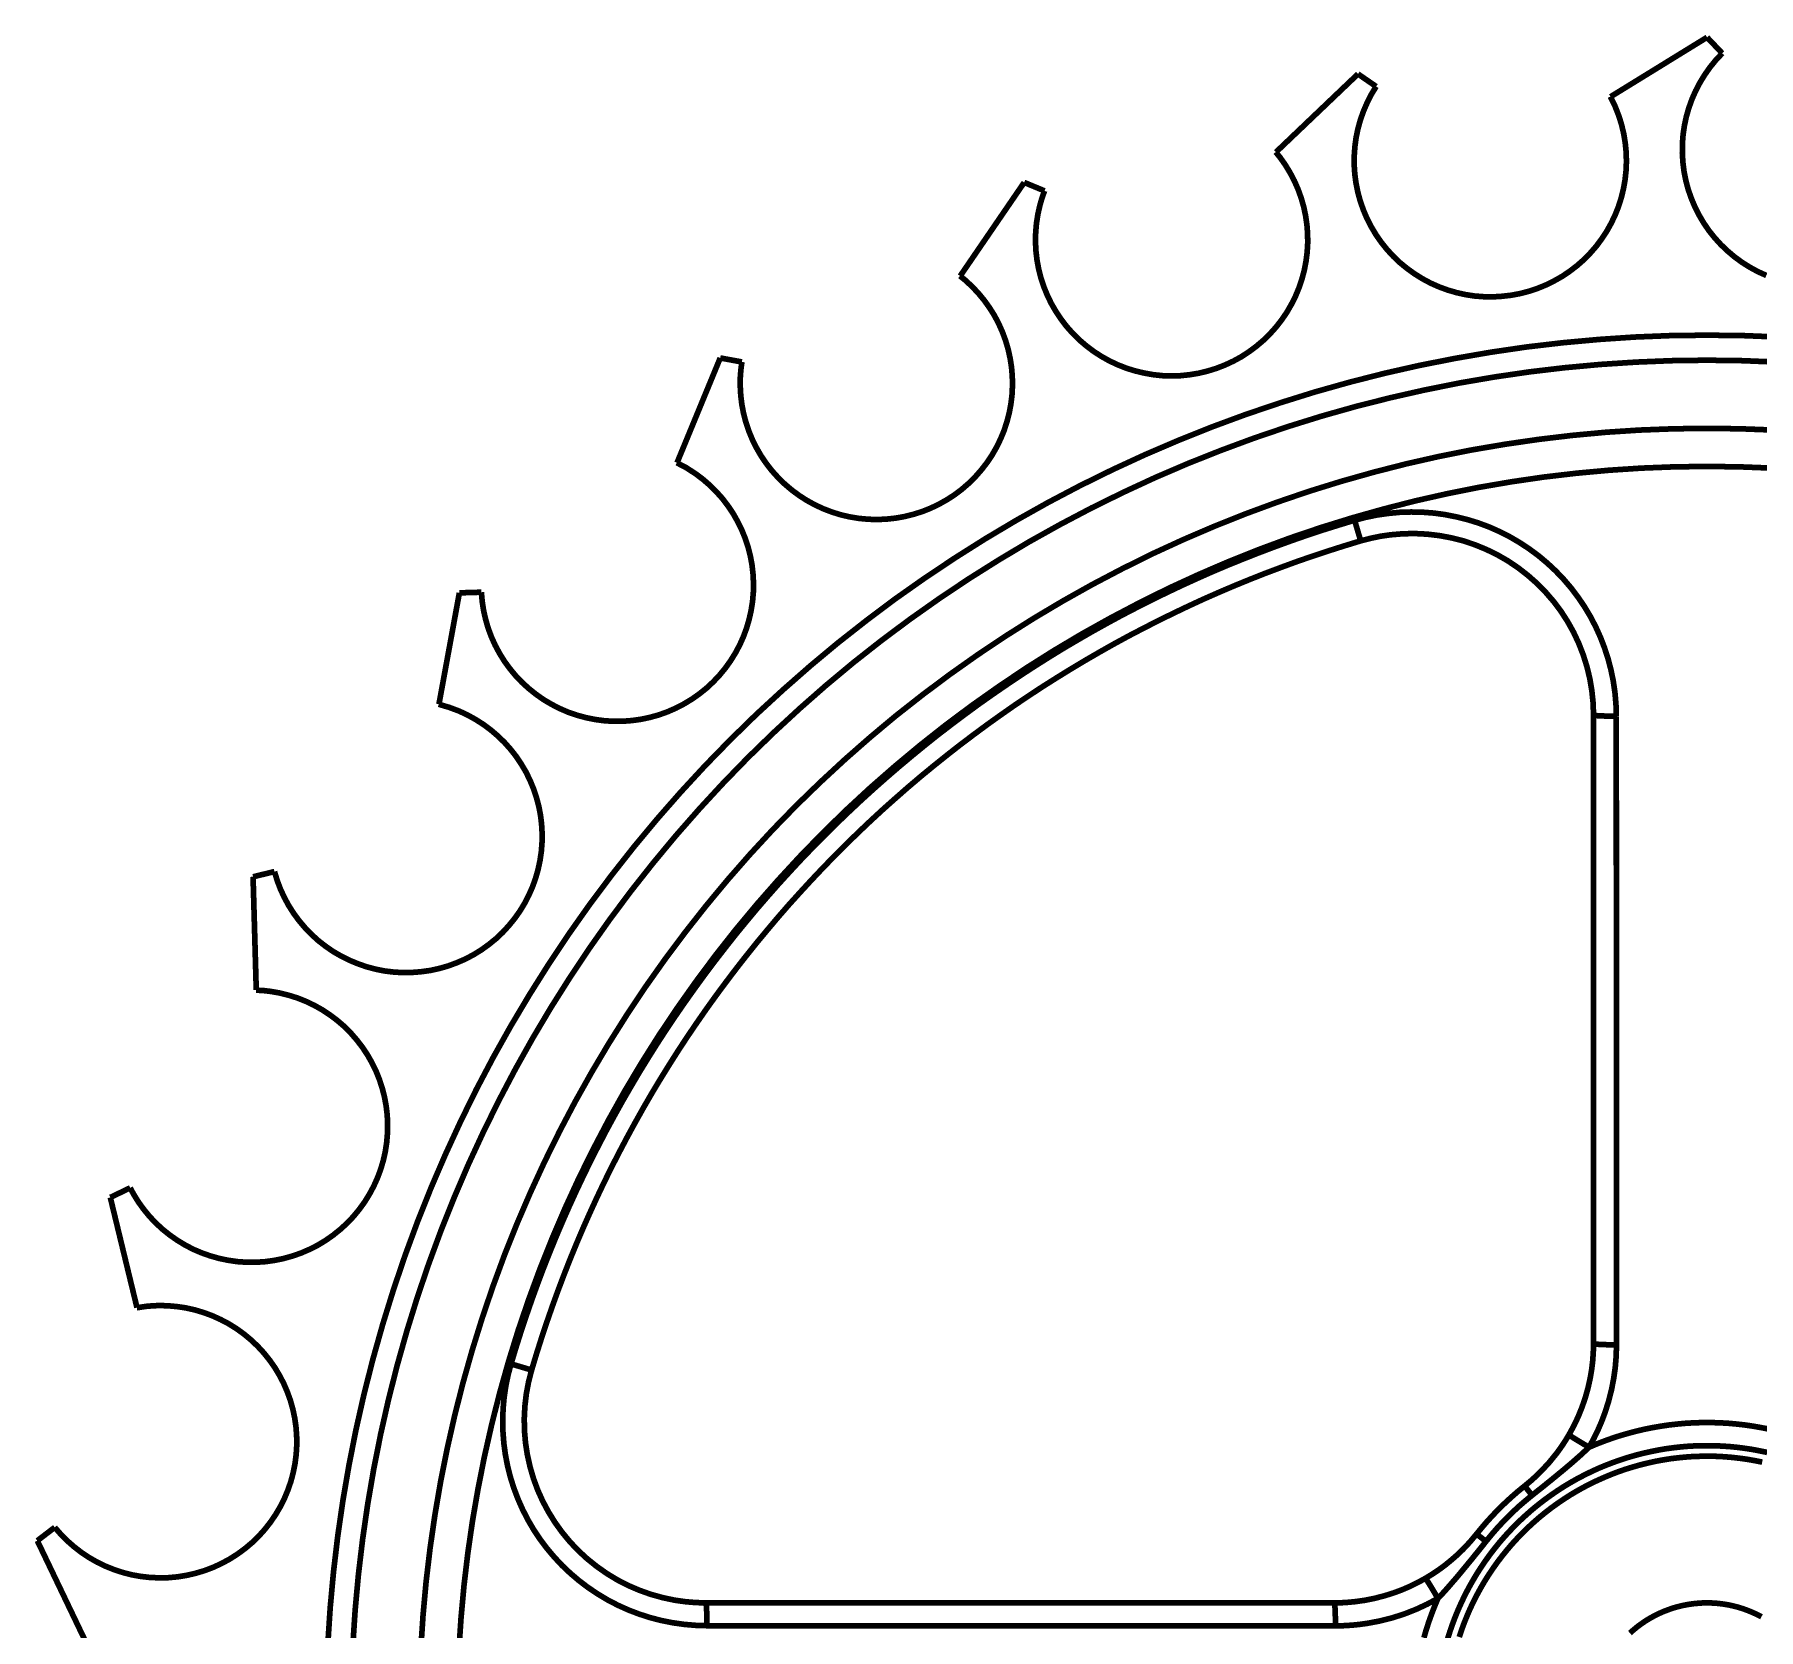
# Model space of a CAD drawing. Extents: x 0.8 to 13.2, y 8.2 to 16.1.
# Drawn here: x 0.762 to 3.753, y 13.354 to 16.121 of the extents above; entities that cross this region are included whole.
import ezdxf

# ---------------------------------------------------------------- set-up
doc = ezdxf.new("R2010")
doc.units = 0
doc.layers.get('0').update_dxf_attribs({"linetype": 'CONTINUOUS'})

msp = doc.modelspace()

# ---------------------------------------------------------------- linework, layer by layer
at = {"color": 0, "const_width": 0.00985}
for points in [[(3.49664, 16.0129), (3.66411, 16.116)], [(3.69043, 16.0883), (3.66411, 16.116)], [(3.69043, 16.0883), (3.67953, 16.0767), (3.66943, 16.0643), (3.66015, 16.0511), (3.65181, 16.0375), (3.64442, 16.0233), (3.63797, 16.0088), (3.6326, 15.9938), (3.62815, 15.9785), (3.62483, 15.9628), (3.6225, 15.9471), (3.62131, 15.9311), (3.62121, 15.9151), (3.62218, 15.899), (3.62418, 15.8832), (3.62728, 15.8675), (3.6314, 15.8521), (3.63667, 15.8369), (3.6429, 15.8221), (3.65007, 15.8078), (3.65821, 15.794), (3.66726, 15.7808), (3.67725, 15.7683), (3.68804, 15.7564), (3.69965, 15.7453), (3.71192, 15.735), (3.72478, 15.7256), (3.73828, 15.7171), (3.75239, 15.7094), (3.76693, 15.7029)], [(2.91607, 15.9167), (3.05843, 16.0524)], [(3.08996, 16.0307), (3.08171, 16.0171), (3.07443, 16.0028), (3.06808, 15.9881), (3.06272, 15.9731), (3.05843, 15.9576), (3.05518, 15.9421), (3.05306, 15.9262), (3.05192, 15.9103), (3.05186, 15.8943), (3.0529, 15.8785), (3.05507, 15.8626), (3.05826, 15.8469), (3.0625, 15.8315), (3.06782, 15.8164), (3.07406, 15.8017), (3.08137, 15.7875), (3.08963, 15.7736), (3.09879, 15.7604), (3.10883, 15.7479), (3.11968, 15.7361), (3.13124, 15.7251), (3.14361, 15.715), (3.15668, 15.7056), (3.17031, 15.6971), (3.1844, 15.6896), (3.19894, 15.6831), (3.21397, 15.6776), (3.22933, 15.6731), (3.24496, 15.6696), (3.26074, 15.6672), (3.27653, 15.666), (3.29243, 15.6657), (3.30832, 15.6667), (3.32411, 15.6685), (3.33968, 15.6714), (3.35499, 15.6754), (3.37001, 15.6804), (3.38471, 15.6864), (3.39893, 15.6935), (3.41265, 15.7012), (3.42578, 15.7101), (3.43832, 15.7197), (3.45019, 15.7301), (3.46132, 15.7415), (3.47168, 15.7533), (3.48118, 15.7661), (3.4899, 15.7793), (3.49767, 15.7932), (3.5045, 15.8075), (3.51036, 15.8222), (3.51519, 15.8374), (3.51904, 15.8529), (3.52181, 15.8686), (3.52354, 15.8844), (3.52419, 15.9004), (3.52376, 15.9164), (3.52219, 15.9324), (3.51964, 15.9482), (3.51594, 15.9638), (3.51129, 15.979), (3.5045, 15.9964), (3.49636, 16.0132)], [(3.08996, 16.0307), (3.05843, 16.0524)], [(3.49636, 16.0132), (3.49664, 16.0129)], [(2.5146, 15.8496), (2.51025, 15.8374), (2.50657, 15.8247), (2.5031, 15.8093), (2.5006, 15.7935), (2.49924, 15.7776), (2.49886, 15.7617), (2.49963, 15.7458), (2.50142, 15.73), (2.50435, 15.7143), (2.50825, 15.6988), (2.51324, 15.6836), (2.51921, 15.6689), (2.52621, 15.6544), (2.53418, 15.6406), (2.54308, 15.6272), (2.55285, 15.6144), (2.56342, 15.6025), (2.57476, 15.5912), (2.58692, 15.5808), (2.59978, 15.5711), (2.61328, 15.5624), (2.62722, 15.5546), (2.64171, 15.5478), (2.65662, 15.5419), (2.67193, 15.5372), (2.6875, 15.5335), (2.70329, 15.5307), (2.71907, 15.529), (2.73503, 15.5286), (2.75103, 15.529), (2.76687, 15.5307), (2.78261, 15.5333), (2.79796, 15.5371), (2.81315, 15.5418), (2.82796, 15.5476), (2.84233, 15.5543), (2.85622, 15.5619), (2.86947, 15.5706), (2.88217, 15.58), (2.89426, 15.5903), (2.9056, 15.6014), (2.91613, 15.6131), (2.92589, 15.6256), (2.93479, 15.6386), (2.94276, 15.6524), (2.94988, 15.6665), (2.95594, 15.6811), (2.96104, 15.6961), (2.96517, 15.7115), (2.96821, 15.7271), (2.97026, 15.7428), (2.97119, 15.7588), (2.97108, 15.7746), (2.96983, 15.7906), (2.96756, 15.8064), (2.96425, 15.8221), (2.95985, 15.8374), (2.95443, 15.8524), (2.94797, 15.8671), (2.94054, 15.8812), (2.93218, 15.895), (2.9229, 15.9081), (2.91575, 15.9169)], [(2.91575, 15.9169), (2.91607, 15.9167)], [(2.36822, 15.7019), (2.47928, 15.8642)], [(2.5146, 15.8496), (2.47928, 15.8642)], [(1.98947, 15.5528), (1.98779, 15.5399), (1.98676, 15.5268), (1.9866, 15.511), (1.98747, 15.495), (1.98936, 15.4792), (1.99235, 15.4636), (1.99636, 15.4482), (2.00142, 15.4331), (2.00754, 15.4183), (2.01465, 15.404), (2.02262, 15.3901), (2.03157, 15.3769), (2.04135, 15.3643), (2.05208, 15.3524), (2.06353, 15.3412), (2.07574, 15.3308), (2.08854, 15.3213), (2.10206, 15.3126), (2.1161, 15.3049), (2.13069, 15.2981), (2.14567, 15.2924), (2.16097, 15.2876), (2.17654, 15.284), (2.19233, 15.2814), (2.20833, 15.2799), (2.22433, 15.2794), (2.24029, 15.2801), (2.25612, 15.2818), (2.27181, 15.2846), (2.28733, 15.2885), (2.30257, 15.2933), (2.31733, 15.2992), (2.3316, 15.3061), (2.34549, 15.3139), (2.35878, 15.3225), (2.37142, 15.3321), (2.3834, 15.3425), (2.39458, 15.3536), (2.40506, 15.3656), (2.41476, 15.3781), (2.42356, 15.3913), (2.43138, 15.405), (2.43832, 15.4192), (2.44433, 15.4337), (2.44928, 15.4489), (2.45329, 15.4642), (2.45622, 15.4797), (2.45811, 15.4954), (2.45893, 15.5114), (2.45865, 15.5272), (2.45736, 15.5432), (2.45497, 15.5587), (2.45156, 15.5744), (2.44706, 15.5897), (2.44151, 15.6047), (2.435, 15.6193), (2.42757, 15.6335), (2.41911, 15.6469), (2.40972, 15.66), (2.39947, 15.6724), (2.38846, 15.684), (2.37668, 15.6949), (2.36783, 15.7021)], [(2.36783, 15.7021), (2.36822, 15.7019)], [(1.27105, 13.3284), (1.27512, 13.3911), (1.28087, 13.4535), (1.28825, 13.5158), (1.29725, 13.5778), (1.30789, 13.6397), (1.3201, 13.7012), (1.33393, 13.7624), (1.34939, 13.8232), (1.36643, 13.8836), (1.38504, 13.9435), (1.40517, 14.0029), (1.42692, 14.0618), (1.45014, 14.12), (1.47493, 14.1776), (1.50119, 14.2346), (1.52892, 14.291), (1.55811, 14.3464), (1.58876, 14.4011), (1.62088, 14.455), (1.65435, 14.5081), (1.68918, 14.5603), (1.72537, 14.6115), (1.76292, 14.6617), (1.80176, 14.711), (1.84185, 14.7592), (1.88325, 14.8064), (1.92583, 14.8525), (1.96957, 14.8974), (2.01454, 14.9413), (2.0606, 14.9837), (2.10775, 15.0251), (2.15597, 15.0653), (2.20524, 15.104), (2.25549, 15.1417), (2.30675, 15.1778), (2.35889, 15.2126), (2.41194, 15.2461), (2.46588, 15.2782), (2.52061, 15.3089), (2.57611, 15.3381), (2.63238, 15.3658), (2.68935, 15.3921), (2.74696, 15.4168), (2.80524, 15.4401), (2.8641, 15.4618), (2.9235, 15.4819), (2.9834, 15.5006), (3.04378, 15.5176), (3.1046, 15.5331), (3.16575, 15.5469), (3.22726, 15.559), (3.28911, 15.5697), (3.35118, 15.5788), (3.41347, 15.5861), (3.47597, 15.5918), (3.53857, 15.596), (3.60124, 15.5985), (3.66396, 15.5992), (3.72667, 15.5985), (3.78939, 15.596)], [(1.31445, 13.3262), (1.31847, 13.3876), (1.32411, 13.4489), (1.33138, 13.5101), (1.34022, 13.5711), (1.35064, 13.6318), (1.36263, 13.6922), (1.37625, 13.7523), (1.39139, 13.812), (1.4081, 13.8712), (1.42637, 13.93), (1.44618, 13.9883), (1.4675, 14.0461), (1.49035, 14.1033), (1.51465, 14.16), (1.54042, 14.2158), (1.56765, 14.2711), (1.59636, 14.3257), (1.62642, 14.3794), (1.65793, 14.4324), (1.69081, 14.4844), (1.72504, 14.5357), (1.76058, 14.586), (1.79742, 14.6353), (1.83556, 14.6836), (1.87494, 14.731), (1.91553, 14.7772), (1.95736, 14.8225), (2.00032, 14.8667), (2.04443, 14.9096), (2.08968, 14.9514), (2.13596, 14.9921), (2.18332, 15.0315), (2.23172, 15.0696), (2.28108, 15.1064), (2.33137, 15.1419), (2.3826, 15.1762), (2.43468, 15.209), (2.48757, 15.2406), (2.54135, 15.2706), (2.59586, 15.2993), (2.6511, 15.3265), (2.70703, 15.3524), (2.76361, 15.3767), (2.82081, 15.3994), (2.87858, 15.4208), (2.9369, 15.4406), (2.99576, 15.4589), (3.05501, 15.4756), (3.11475, 15.4907), (3.17481, 15.5043), (3.23519, 15.5164), (3.2959, 15.5268), (3.35688, 15.5357), (3.41803, 15.5429), (3.47939, 15.5485), (3.54085, 15.5525), (3.60238, 15.555), (3.66396, 15.5558), (3.72553, 15.555), (3.78711, 15.5525)], [(1.87696, 15.3779), (1.95188, 15.5597)], [(1.98947, 15.5528), (1.95188, 15.5597)], [(1.4324, 13.32), (1.43625, 13.3784), (1.44157, 13.4366), (1.44846, 13.4947), (1.45687, 13.5526), (1.46674, 13.6102), (1.47819, 13.6676), (1.4911, 13.7247), (1.50549, 13.7814), (1.52138, 13.8377), (1.53874, 13.8936), (1.55751, 13.9489), (1.57775, 14.0039), (1.59944, 14.0582), (1.62256, 14.1119), (1.64703, 14.165), (1.6729, 14.2175), (1.70014, 14.2693), (1.72874, 14.3203), (1.75863, 14.3706), (1.78988, 14.4201), (1.82237, 14.4688), (1.85613, 14.5165), (1.89111, 14.5633), (1.92736, 14.6093), (1.96474, 14.6543), (2.00331, 14.6983), (2.04303, 14.7413), (2.08382, 14.7832), (2.12576, 14.8239), (2.16872, 14.8636), (2.21268, 14.9022), (2.25765, 14.9397), (2.3036, 14.9758), (2.35047, 15.0108), (2.39828, 15.0446), (2.44689, 15.0771), (2.49636, 15.1083), (2.54665, 15.1382), (2.59771, 15.1668), (2.64947, 15.194), (2.70193, 15.22), (2.75504, 15.2444), (2.80881, 15.2675), (2.86317, 15.2892), (2.91803, 15.3094), (2.97342, 15.3283), (3.02929, 15.3456), (3.08561, 15.3615), (3.14231, 15.376), (3.19933, 15.3889), (3.25672, 15.4003), (3.3144, 15.4101), (3.37229, 15.4185), (3.43039, 15.4254), (3.48861, 15.4308), (3.54699, 15.4346), (3.60547, 15.4368), (3.66396, 15.4376), (3.72244, 15.4368), (3.78093, 15.4346)], [(1.49838, 13.3165), (1.50211, 13.3732), (1.50726, 13.4297), (1.51394, 13.4861), (1.52208, 13.5423), (1.53174, 13.5982), (1.54281, 13.6539), (1.55533, 13.7092), (1.56928, 13.7643), (1.58469, 13.8189), (1.60151, 13.8732), (1.61979, 13.9269), (1.63943, 13.9801), (1.66049, 14.0329), (1.68289, 14.0851), (1.70665, 14.1367), (1.73178, 14.1875), (1.75819, 14.2378), (1.78592, 14.2874), (1.81494, 14.3361), (1.84526, 14.3842), (1.87679, 14.4313), (1.90956, 14.4776), (1.94353, 14.5232), (1.97868, 14.5678), (2.01497, 14.6114), (2.0524, 14.654), (2.09093, 14.6957), (2.13053, 14.7364), (2.17122, 14.7761), (2.21289, 14.8146), (2.25558, 14.8519), (2.29926, 14.8883), (2.34381, 14.9235), (2.38932, 14.9574), (2.43565, 14.9901), (2.48286, 15.0218), (2.53088, 15.0521), (2.57969, 15.0811), (2.62924, 15.1087), (2.67947, 15.1351), (2.73036, 15.1603), (2.7819, 15.184), (2.8341, 15.2065), (2.88683, 15.2275), (2.94006, 15.2472), (2.99382, 15.2654), (3.04807, 15.2822), (3.10271, 15.2976), (3.15771, 15.3117), (3.21311, 15.3242), (3.26878, 15.3353), (3.32471, 15.3449), (3.38092, 15.3531), (3.43728, 15.3597), (3.49382, 15.3649), (3.55046, 15.3686), (3.60721, 15.3708), (3.66396, 15.3715), (3.72071, 15.3708), (3.77746, 15.3686)], [(1.53749, 15.1533), (1.53885, 15.1374), (1.54129, 15.1217), (1.54482, 15.1061), (1.54932, 15.0907), (1.55485, 15.0758), (1.56142, 15.0613), (1.56896, 15.0472), (1.57742, 15.0336), (1.58681, 15.0207), (1.59694, 15.0085), (1.60796, 14.9969), (1.61979, 14.9861), (1.63232, 14.9761), (1.64546, 14.9669), (1.65918, 14.9588), (1.67339, 14.9515), (1.68821, 14.9451), (1.70335, 14.9399), (1.71886, 14.9357), (1.73454, 14.9325), (1.75038, 14.9304), (1.76639, 14.9293), (1.78244, 14.9294), (1.79844, 14.9306), (1.81429, 14.9328), (1.82986, 14.9361), (1.84526, 14.9404), (1.86035, 14.9458), (1.875, 14.9522), (1.88917, 14.9596), (1.90272, 14.9678), (1.91569, 14.9769), (1.92811, 14.9869), (1.93978, 14.9978), (1.95063, 15.0093), (1.96067, 15.0215), (1.96989, 15.0344), (1.97825, 15.0479), (1.98568, 15.0618), (1.99214, 15.0762), (1.99761, 15.0911), (2.00206, 15.1063), (2.00553, 15.1218), (2.00797, 15.1374), (2.00933, 15.1532), (2.0096, 15.169), (2.00879, 15.1849), (2.007, 15.2007), (2.00412, 15.2162), (2.00022, 15.2317), (1.99522, 15.2467), (1.98921, 15.2615), (1.98221, 15.2758), (1.97433, 15.2897), (1.9655, 15.3029), (1.95578, 15.3157), (1.94515, 15.3276), (1.93375, 15.3389), (1.92165, 15.3494), (1.90886, 15.359), (1.89312, 15.3692), (1.87657, 15.3779)], [(1.87657, 15.3779), (1.87696, 15.3779)], [(3.05257, 15.2782), (3.07178, 15.2832), (3.09125, 15.2872), (3.11094, 15.29), (3.13075, 15.2919), (3.15067, 15.2925), (3.17046, 15.2921), (3.19021, 15.2906), (3.2099, 15.2879), (3.22944, 15.284), (3.24875, 15.2792), (3.26774, 15.2733), (3.28629, 15.2664), (3.30442, 15.2583), (3.3221, 15.2493), (3.33931, 15.2392), (3.35596, 15.2282), (3.3719, 15.2164), (3.3871, 15.2036), (3.40158, 15.1901), (3.41531, 15.1757), (3.42822, 15.1606), (3.44032, 15.1446), (3.45144, 15.1282), (3.46164, 15.1111), (3.47081, 15.0935), (3.47906, 15.0753), (3.48622, 15.0567), (3.4924, 15.0376), (3.49744, 15.0183), (3.50142, 14.9989), (3.50435, 14.9787), (3.50608, 14.9585), (3.50667, 14.9382)], [(1.58886, 13.8144), (1.59728, 13.8423), (1.60607, 13.8701), (1.61529, 13.8978), (1.62483, 13.9254), (1.63476, 13.9528), (1.64501, 13.9801), (1.65571, 14.0072), (1.66672, 14.0342), (1.67811, 14.0611), (1.68989, 14.0878), (1.70199, 14.1143), (1.71446, 14.1407), (1.72726, 14.1669), (1.74046, 14.1929), (1.75396, 14.2188), (1.76785, 14.2444), (1.78201, 14.2699), (1.7966, 14.2951), (1.81147, 14.3203), (1.82671, 14.3451), (1.84229, 14.3699), (1.85818, 14.3943), (1.8744, 14.4185), (1.89094, 14.4425), (1.90782, 14.4662), (1.92503, 14.4899), (1.94254, 14.5132), (1.96035, 14.5362), (1.97846, 14.5592), (1.9969, 14.5817), (2.01568, 14.6042), (2.03472, 14.6262), (2.05404, 14.6481), (2.07368, 14.6696), (2.09358, 14.691), (2.11376, 14.7119), (2.13428, 14.7326), (2.15506, 14.7532), (2.17606, 14.7733), (2.19737, 14.7933), (2.21897, 14.8129), (2.24078, 14.8322), (2.26292, 14.8513), (2.28526, 14.87), (2.30783, 14.8885), (2.33068, 14.9067), (2.35379, 14.9244), (2.37711, 14.9419), (2.40067, 14.9592), (2.42449, 14.976), (2.44851, 14.9925), (2.47271, 15.0088), (2.49718, 15.0247), (2.52186, 15.0403), (2.54671, 15.0556), (2.57183, 15.0704), (2.59706, 15.085), (2.62256, 15.0992), (2.64822, 15.1131), (2.67404, 15.1265), (2.70008, 15.1397), (2.72629, 15.1525), (2.75265, 15.165), (2.77919, 15.1771), (2.80587, 15.1889), (2.83274, 15.2003), (2.85975, 15.2112), (2.88687, 15.2219), (2.91417, 15.2322), (2.94162, 15.2422), (2.96918, 15.2518), (2.99685, 15.261), (3.02468, 15.2697), (3.05257, 15.2782)], [(3.05257, 15.2782), (3.05371, 15.2743), (3.05587, 15.2669), (3.05692, 15.2635), (3.05789, 15.2601), (3.05881, 15.2569), (3.05968, 15.254), (3.06044, 15.2515), (3.06114, 15.2492), (3.06174, 15.2471), (3.06222, 15.2454), (3.06261, 15.244), (3.06293, 15.2431), (3.0631, 15.2425), (3.06315, 15.2424)], [(3.46712, 14.9403), (3.46636, 14.9614), (3.46419, 14.9826), (3.46061, 15.0038), (3.45562, 15.0243), (3.44928, 15.0446), (3.44157, 15.0644), (3.43251, 15.0838), (3.42215, 15.1024), (3.4106, 15.1203), (3.39789, 15.1372), (3.384, 15.1533), (3.36908, 15.1685), (3.35314, 15.1826), (3.33626, 15.1957), (3.31862, 15.2076), (3.30024, 15.2182), (3.28114, 15.2275), (3.26139, 15.2356), (3.24121, 15.2424), (3.22065, 15.2476), (3.19982, 15.2515), (3.17871, 15.254), (3.15744, 15.2551), (3.13618, 15.2547), (3.11501, 15.2529), (3.09754, 15.2504), (3.08024, 15.2468), (3.06315, 15.2424)], [(3.06315, 15.2424), (3.03532, 15.2339), (3.0076, 15.2251), (2.98004, 15.216), (2.95258, 15.2065), (2.92529, 15.1965), (2.89811, 15.1863), (2.87104, 15.1756), (2.84418, 15.1646), (2.81743, 15.1532), (2.79085, 15.1415), (2.76443, 15.1293), (2.73822, 15.1168), (2.71212, 15.104), (2.68625, 15.0908), (2.66054, 15.0774), (2.63499, 15.0635), (2.60969, 15.0492), (2.58453, 15.0346), (2.55963, 15.0197), (2.53489, 15.0044), (2.51036, 14.9889), (2.48606, 14.9729), (2.46197, 14.9567), (2.43815, 14.94), (2.4145, 14.9231), (2.39111, 14.9058), (2.36794, 14.8883), (2.34506, 14.8704), (2.32237, 14.8522), (2.29997, 14.8338), (2.27783, 14.815), (2.25592, 14.7958), (2.23426, 14.7765), (2.21289, 14.7568), (2.19179, 14.7368), (2.17096, 14.7165), (2.15044, 14.696), (2.13015, 14.6751), (2.11019, 14.654), (2.0905, 14.6326), (2.07107, 14.6111), (2.05203, 14.5892), (2.03321, 14.5669), (2.01471, 14.5446), (1.99653, 14.5219), (1.97868, 14.499), (1.9611, 14.4758), (1.94385, 14.4525), (1.92697, 14.4289), (1.91037, 14.405), (1.8941, 14.381), (1.87815, 14.3567), (1.86257, 14.3321), (1.84728, 14.3074), (1.83236, 14.2825), (1.81782, 14.2574), (1.80354, 14.2319), (1.78965, 14.2064), (1.77615, 14.1807), (1.76292, 14.1549), (1.75011, 14.1288), (1.73763, 14.1025), (1.72553, 14.0761), (1.71376, 14.0496), (1.70236, 14.0228), (1.69135, 13.996), (1.68072, 13.9689), (1.67042, 13.9417), (1.66054, 13.9144), (1.65099, 13.8869), (1.64182, 13.8594), (1.63303, 13.8317), (1.62463, 13.8038)], [(1.46382, 14.9589), (1.49929, 15.1522)], [(1.53749, 15.1533), (1.49929, 15.1522)], [(1.17849, 14.6686), (1.18311, 14.6533), (1.1888, 14.6383), (1.19548, 14.6238), (1.20313, 14.6097), (1.21164, 14.5963), (1.22108, 14.5835), (1.23139, 14.5713), (1.24251, 14.5597), (1.25434, 14.549), (1.26687, 14.5392), (1.28006, 14.5301), (1.29384, 14.5221), (1.30821, 14.5149), (1.32297, 14.5088), (1.33805, 14.5035), (1.35352, 14.4994), (1.36925, 14.4962), (1.3852, 14.4943), (1.40126, 14.4933), (1.41726, 14.4936), (1.43317, 14.4949), (1.44906, 14.4971), (1.46474, 14.5006), (1.48014, 14.505), (1.49517, 14.5106), (1.50971, 14.5169), (1.52388, 14.5244), (1.53749, 14.5328), (1.55051, 14.5422), (1.56282, 14.5522), (1.57433, 14.5631), (1.58518, 14.5749), (1.59517, 14.5872), (1.60433, 14.6001), (1.61257, 14.6137), (1.61985, 14.6278), (1.62619, 14.6422), (1.63157, 14.6572), (1.6359, 14.6724), (1.63921, 14.6879), (1.6415, 14.7035), (1.64268, 14.7193), (1.64285, 14.7351), (1.64193, 14.751), (1.64003, 14.7667), (1.63699, 14.7822), (1.63292, 14.7975), (1.62782, 14.8126), (1.62175, 14.8272), (1.61475, 14.8415), (1.60672, 14.8551), (1.59776, 14.8685), (1.58794, 14.881), (1.57731, 14.8929), (1.56592, 14.904), (1.55376, 14.9144), (1.5409, 14.9239), (1.5274, 14.9325), (1.51335, 14.9403), (1.49886, 14.9471), (1.48139, 14.9536), (1.46343, 14.9589)], [(1.46343, 14.9589), (1.46382, 14.9589)], [(3.50667, 14.9382), (3.50256, 14.9382), (3.49843, 14.9382), (3.49447, 14.9382), (3.49061, 14.9383), (3.48687, 14.9385), (3.4834, 14.9386), (3.48019, 14.9387), (3.47726, 14.9389), (3.47467, 14.939), (3.47239, 14.9392), (3.47054, 14.9394), (3.46907, 14.9396), (3.46799, 14.9397), (3.46733, 14.94), (3.46712, 14.9403)], [(3.46712, 13.8497), (3.46712, 14.9403)], [(3.50667, 14.9382), (3.50667, 14.8596), (3.50672, 14.545), (3.50678, 14.1964), (3.50694, 13.8477)], [(1.17849, 14.6686), (1.14133, 14.6596)], [(1.14686, 14.4631), (1.14133, 14.6596)], [(0.92811, 14.1199), (0.93381, 14.1093), (0.94217, 14.0957), (0.9515, 14.0828), (0.96164, 14.0704), (0.97255, 14.0589), (0.98421, 14.0481), (0.99658, 14.0382), (1.00971, 14.029), (1.02338, 14.0207), (1.03754, 14.0133), (1.05214, 14.0071), (1.06722, 14.0018), (1.08263, 13.9974), (1.09836, 13.9942), (1.1142, 13.9919), (1.13015, 13.9908), (1.14616, 13.9908), (1.16216, 13.9918), (1.17806, 13.994), (1.19379, 13.9972), (1.20926, 14.0015), (1.22434, 14.0067), (1.23904, 14.0131), (1.25336, 14.0203), (1.26709, 14.0286), (1.28022, 14.0378), (1.29264, 14.0478), (1.30436, 14.0585), (1.31538, 14.0701), (1.32557, 14.0825), (1.33491, 14.0954), (1.34326, 14.1089), (1.35075, 14.1229), (1.35726, 14.1374), (1.36279, 14.1522), (1.3673, 14.1675), (1.37077, 14.1829), (1.37316, 14.1986), (1.37451, 14.2143), (1.37484, 14.2301), (1.37408, 14.246), (1.37229, 14.2617), (1.36941, 14.2772), (1.36551, 14.2926), (1.36062, 14.3076), (1.35476, 14.3224), (1.34782, 14.3365), (1.33995, 14.3504), (1.33122, 14.3636), (1.32156, 14.3762), (1.31114, 14.3882), (1.29991, 14.3996), (1.28787, 14.41), (1.27512, 14.4196), (1.26177, 14.4285), (1.24794, 14.4363), (1.23351, 14.4432), (1.21864, 14.4492), (1.20334, 14.454), (1.18782, 14.4579), (1.17204, 14.4607), (1.15929, 14.4622), (1.14648, 14.4629)], [(1.14648, 14.4629), (1.14686, 14.4631)], [(0.92811, 14.1199), (0.89361, 14.1033)], [(0.93989, 13.9122), (0.89361, 14.1033)], [(0.79725, 13.5309), (0.80773, 13.5189), (0.81901, 13.5075), (0.83105, 13.497), (0.8437, 13.4872), (0.85699, 13.4784), (0.87082, 13.4705), (0.8852, 13.4635), (0.90007, 13.4576), (0.91526, 13.4526), (0.93066, 13.4486), (0.94634, 13.4458), (0.96229, 13.444), (0.9783, 13.4433), (0.9943, 13.4436), (1.0102, 13.445), (1.02599, 13.4476), (1.04161, 13.4512), (1.05702, 13.4558), (1.07205, 13.4615), (1.08659, 13.4682), (1.10064, 13.4758), (1.11415, 13.4844), (1.12712, 13.4939), (1.13938, 13.5042), (1.15088, 13.5153), (1.16157, 13.5272), (1.17144, 13.5398), (1.18045, 13.553), (1.18858, 13.5668), (1.19569, 13.581), (1.20182, 13.5957), (1.20698, 13.6107), (1.21105, 13.6261), (1.21414, 13.6417), (1.21615, 13.6574), (1.21712, 13.6732), (1.21696, 13.689), (1.21582, 13.7049), (1.2136, 13.7205), (1.21034, 13.736), (1.20605, 13.7512), (1.20068, 13.7661), (1.19439, 13.7807), (1.18712, 13.7947), (1.17898, 13.8083), (1.16992, 13.8212), (1.15994, 13.8336), (1.14914, 13.8453), (1.13764, 13.8562), (1.12549, 13.8663), (1.11258, 13.8756), (1.09901, 13.8841), (1.08491, 13.8915), (1.07037, 13.8981), (1.05545, 13.9036), (1.04009, 13.9082), (1.02447, 13.9117), (1.00863, 13.914), (0.99262, 13.9154), (0.97667, 13.9157), (0.95801, 13.9146), (0.93956, 13.9119)], [(0.93956, 13.9119), (0.93989, 13.9122)], [(3.42453, 13.6916), (3.43289, 13.7069), (3.44038, 13.7227), (3.44694, 13.7388), (3.45281, 13.7558), (3.45768, 13.7731), (3.46153, 13.7907), (3.46397, 13.8052), (3.46571, 13.8199), (3.46674, 13.8348), (3.46712, 13.8497)], [(3.50694, 13.8477), (3.50646, 13.828), (3.50483, 13.8084), (3.50211, 13.789), (3.49821, 13.7691), (3.49322, 13.7495), (3.48708, 13.7302), (3.48128, 13.7147), (3.47472, 13.6995), (3.46744, 13.6846), (3.45942, 13.6699)], [(3.46712, 13.8497), (3.46733, 13.8494), (3.46799, 13.8492), (3.46907, 13.849), (3.47054, 13.8488), (3.47244, 13.8487), (3.47472, 13.8485), (3.47738, 13.8483), (3.48031, 13.8481), (3.48356, 13.848), (3.48708, 13.8479), (3.49078, 13.8478), (3.49468, 13.8478), (3.49869, 13.8477), (3.50282, 13.8477), (3.50694, 13.8477)], [(1.92882, 13.3603), (1.9089, 13.3609), (1.889, 13.3626), (1.86919, 13.3654), (1.84961, 13.3693), (1.83024, 13.3743), (1.81131, 13.3804), (1.79269, 13.3875), (1.77447, 13.3957), (1.75672, 13.4049), (1.73953, 13.4152), (1.72293, 13.4263), (1.70703, 13.4383), (1.69185, 13.4512), (1.6774, 13.4649), (1.66374, 13.4795), (1.65087, 13.4948), (1.63889, 13.5108), (1.62788, 13.5274), (1.61789, 13.5445), (1.60883, 13.5623), (1.60075, 13.5806), (1.59369, 13.5993), (1.58772, 13.6183), (1.5829, 13.6376), (1.5791, 13.6571), (1.57644, 13.6768), (1.57493, 13.6967), (1.57449, 13.7166), (1.57514, 13.7365), (1.57693, 13.7563), (1.57981, 13.7759), (1.58376, 13.7953), (1.58886, 13.8144)], [(1.58886, 13.8144), (1.59267, 13.8133), (1.5964, 13.8122), (1.60004, 13.8111), (1.60357, 13.8101), (1.60688, 13.8091), (1.61003, 13.8082), (1.6129, 13.8073), (1.61556, 13.8065), (1.61789, 13.8058), (1.6199, 13.8052), (1.62158, 13.8047), (1.62289, 13.8044), (1.62386, 13.8041), (1.62446, 13.8039), (1.62463, 13.8038)], [(1.62463, 13.8038), (1.61936, 13.7834), (1.61546, 13.7625), (1.61296, 13.7413), (1.61188, 13.7201), (1.61219, 13.6989), (1.61399, 13.6778), (1.61724, 13.6568), (1.62185, 13.6361), (1.62782, 13.6157), (1.63514, 13.5958), (1.64382, 13.5765), (1.65381, 13.5578), (1.66504, 13.5397), (1.6774, 13.5225), (1.69092, 13.5061), (1.70546, 13.4907), (1.72108, 13.4763), (1.73768, 13.463), (1.7551, 13.4508), (1.77322, 13.4398), (1.7921, 13.4301), (1.81164, 13.4217), (1.83171, 13.4146), (1.85221, 13.4089), (1.87294, 13.4045), (1.89079, 13.402), (1.90875, 13.4004), (1.92676, 13.3999)], [(3.45942, 13.6699), (3.47282, 13.6756), (3.48633, 13.6808), (3.5, 13.6857), (3.51383, 13.6902), (3.52772, 13.6942), (3.54178, 13.6979), (3.55593, 13.7012), (3.57015, 13.704), (3.58447, 13.7065), (3.59879, 13.7086), (3.61322, 13.7102), (3.62771, 13.7115), (3.64219, 13.7123), (3.65668, 13.7127), (3.67122, 13.7127), (3.68571, 13.7123), (3.70019, 13.7115), (3.71468, 13.7102), (3.72911, 13.7086), (3.74349, 13.7065), (3.75776, 13.704), (3.77197, 13.7012)], [(3.21386, 13.3371), (3.21793, 13.3501), (3.22239, 13.363), (3.22721, 13.3757), (3.23236, 13.3882), (3.23796, 13.4007), (3.24382, 13.4129), (3.25006, 13.425), (3.25667, 13.4368), (3.26361, 13.4486), (3.27089, 13.46), (3.27849, 13.4713), (3.28646, 13.4824), (3.29465, 13.4932), (3.30322, 13.5038), (3.31207, 13.5141), (3.32124, 13.5241), (3.33068, 13.5339), (3.34039, 13.5434), (3.35038, 13.5526), (3.36062, 13.5616), (3.37115, 13.5702), (3.38189, 13.5785), (3.3929, 13.5865), (3.40408, 13.5942), (3.41553, 13.6016), (3.42719, 13.6086), (3.43901, 13.6153), (3.45107, 13.6216), (3.46326, 13.6276), (3.47564, 13.6333), (3.48817, 13.6385), (3.50088, 13.6434), (3.51367, 13.6479), (3.52664, 13.6521), (3.53965, 13.6559), (3.55285, 13.6593), (3.56608, 13.6623), (3.57943, 13.665), (3.59283, 13.6673), (3.60633, 13.6691), (3.61985, 13.6706), (3.63336, 13.6717), (3.64697, 13.6724), (3.66054, 13.6726), (3.67415, 13.6725), (3.68772, 13.672), (3.70133, 13.6712), (3.71485, 13.6699), (3.72835, 13.6682), (3.74181, 13.6662), (3.75515, 13.6637), (3.76844, 13.6609)], [(3.3476, 13.6027), (3.35775, 13.6111), (3.36751, 13.6198), (3.37685, 13.629), (3.3904, 13.6437), (3.403, 13.6592), (3.40875, 13.667), (3.41422, 13.675), (3.41949, 13.6832), (3.42453, 13.6916)], [(3.45942, 13.6699), (3.44499, 13.6565), (3.43018, 13.6434), (3.41515, 13.6307), (3.3999, 13.6181), (3.38026, 13.6022), (3.36046, 13.5865)], [(3.42453, 13.6916), (3.42464, 13.6913), (3.42512, 13.6909), (3.42589, 13.6903), (3.4285, 13.6886), (3.43024, 13.6874), (3.43229, 13.6861), (3.43457, 13.6847), (3.43713, 13.6832), (3.43989, 13.6814), (3.44287, 13.6797), (3.44601, 13.6778), (3.44922, 13.6758), (3.45258, 13.6739), (3.456, 13.6719), (3.45942, 13.6699)], [(3.2341, 13.3406), (3.23833, 13.3533), (3.24294, 13.3657), (3.24794, 13.378), (3.25325, 13.3903), (3.259, 13.4023), (3.26503, 13.4141), (3.27143, 13.4258), (3.27815, 13.4373), (3.28526, 13.4486), (3.29264, 13.4596), (3.3004, 13.4705), (3.30843, 13.4811), (3.31679, 13.4914), (3.32542, 13.5016), (3.33442, 13.5114), (3.34364, 13.521), (3.35314, 13.5303), (3.36296, 13.5393), (3.37299, 13.5481), (3.38331, 13.5565), (3.39382, 13.5646), (3.40462, 13.5724), (3.41564, 13.5799), (3.42686, 13.5871), (3.43826, 13.5939), (3.44993, 13.6004), (3.46175, 13.6065), (3.47374, 13.6123), (3.48589, 13.6177), (3.49815, 13.6228), (3.51064, 13.6276), (3.52322, 13.6319), (3.53592, 13.6358), (3.54872, 13.6394), (3.56168, 13.6426), (3.57465, 13.6455), (3.58778, 13.6479), (3.60092, 13.65), (3.61415, 13.6516), (3.62739, 13.6529), (3.64068, 13.6538), (3.65397, 13.6542), (3.66726, 13.6543), (3.68061, 13.6541), (3.6939, 13.6534), (3.70714, 13.6523), (3.72038, 13.6508), (3.73356, 13.649), (3.74669, 13.6467), (3.75976, 13.6441)], [(3.26426, 13.5194), (3.2736, 13.5308), (3.28326, 13.542), (3.29324, 13.5528), (3.30354, 13.5635), (3.31413, 13.5737), (3.32503, 13.5837), (3.33615, 13.5934), (3.3476, 13.6027)], [(3.36046, 13.5865), (3.3495, 13.5775), (3.33876, 13.5683), (3.32835, 13.5587), (3.31819, 13.5488), (3.30832, 13.5386), (3.29872, 13.5282), (3.2895, 13.5175), (3.28054, 13.5065)], [(3.3476, 13.6027), (3.34776, 13.6025), (3.34819, 13.602), (3.3489, 13.6011), (3.34987, 13.5999), (3.35107, 13.5983), (3.35254, 13.5965), (3.35422, 13.5943), (3.35613, 13.5919), (3.35824, 13.5893), (3.36046, 13.5865)], [(0.79725, 13.5309), (0.76698, 13.5077)], [(3.1754, 13.4424), (3.18707, 13.4495), (3.19846, 13.4571), (3.20942, 13.4652), (3.22021, 13.474), (3.23068, 13.4831), (3.24072, 13.4928), (3.25282, 13.5057), (3.26426, 13.5194)], [(3.26426, 13.5194), (3.26449, 13.5192), (3.26497, 13.5188), (3.2659, 13.5181), (3.26708, 13.5171), (3.26867, 13.5159), (3.27051, 13.5144), (3.27262, 13.5128), (3.27507, 13.5108), (3.27767, 13.5087), (3.28054, 13.5065)], [(0.85194, 13.3303), (0.76698, 13.5077)], [(3.28054, 13.5065), (3.26828, 13.4911), (3.25592, 13.4758), (3.23085, 13.4454), (3.21431, 13.4263), (3.20578, 13.4168), (3.1971, 13.4076)], [(3.01731, 13.3999), (3.03478, 13.4003), (3.05214, 13.4018), (3.06944, 13.4042), (3.08708, 13.4077), (3.10449, 13.4122), (3.12158, 13.4176), (3.13542, 13.4228), (3.14899, 13.4287), (3.16237, 13.4353), (3.1754, 13.4424)], [(3.1754, 13.4424), (3.17563, 13.4423), (3.17606, 13.4419), (3.17665, 13.4411), (3.17839, 13.4385), (3.17953, 13.4367), (3.18083, 13.4347), (3.18229, 13.4324), (3.18386, 13.4298), (3.18554, 13.4271), (3.18733, 13.4241), (3.18918, 13.421), (3.19114, 13.4178), (3.19308, 13.4144), (3.1971, 13.4076)], [(1.92882, 13.3603), (1.92882, 13.3645), (1.92876, 13.3685), (1.92871, 13.3726), (1.92865, 13.3764), (1.92854, 13.3801), (1.92844, 13.3836), (1.92828, 13.3868), (1.92811, 13.3897), (1.92796, 13.3923), (1.92779, 13.3946), (1.92757, 13.3964), (1.9274, 13.3979), (1.92719, 13.399), (1.92697, 13.3997), (1.92676, 13.3999)], [(1.92676, 13.3999), (3.01731, 13.3999)], [(3.01932, 13.36), (3.01932, 13.3642), (3.01926, 13.3683), (3.01921, 13.3723), (3.01915, 13.3762), (3.01904, 13.3799), (3.01893, 13.3834), (3.01882, 13.3867), (3.01867, 13.3896), (3.0185, 13.3923), (3.01833, 13.3945), (3.01812, 13.3964), (3.01796, 13.3979), (3.01774, 13.399), (3.01753, 13.3997), (3.01731, 13.3999)], [(3.1971, 13.4076), (3.17828, 13.3975), (3.1589, 13.3885), (3.139, 13.3807), (3.118, 13.3739), (3.09657, 13.3685), (3.07488, 13.3644), (3.06114, 13.3625), (3.04725, 13.3611), (3.03331, 13.3603), (3.01932, 13.36)], [(3.17279, 13.3393), (3.17686, 13.3532), (3.18132, 13.367), (3.18619, 13.3806), (3.19146, 13.3942), (3.1971, 13.4076)], [(3.75857, 13.3757), (3.75076, 13.3797), (3.74283, 13.3834), (3.73469, 13.3867), (3.72646, 13.3897), (3.7181, 13.3923), (3.70958, 13.3945), (3.70101, 13.3964), (3.69239, 13.3978), (3.68365, 13.3989), (3.67492, 13.3996), (3.66613, 13.3998), (3.65739, 13.3998), (3.6486, 13.3992), (3.63992, 13.3984), (3.63124, 13.3971), (3.62261, 13.3955), (3.61404, 13.3934), (3.60563, 13.3911), (3.59733, 13.3882), (3.58914, 13.3851), (3.58111, 13.3816), (3.57324, 13.3777), (3.56554, 13.3735), (3.55806, 13.369), (3.55072, 13.364), (3.54368, 13.3589), (3.53689, 13.3533), (3.53028, 13.3475)], [(3.01932, 13.36), (2.94069, 13.3601), (2.62614, 13.3602), (1.92882, 13.3603)]]:
    msp.add_lwpolyline(points, dxfattribs=at)

doc.saveas('drawing.dxf')
